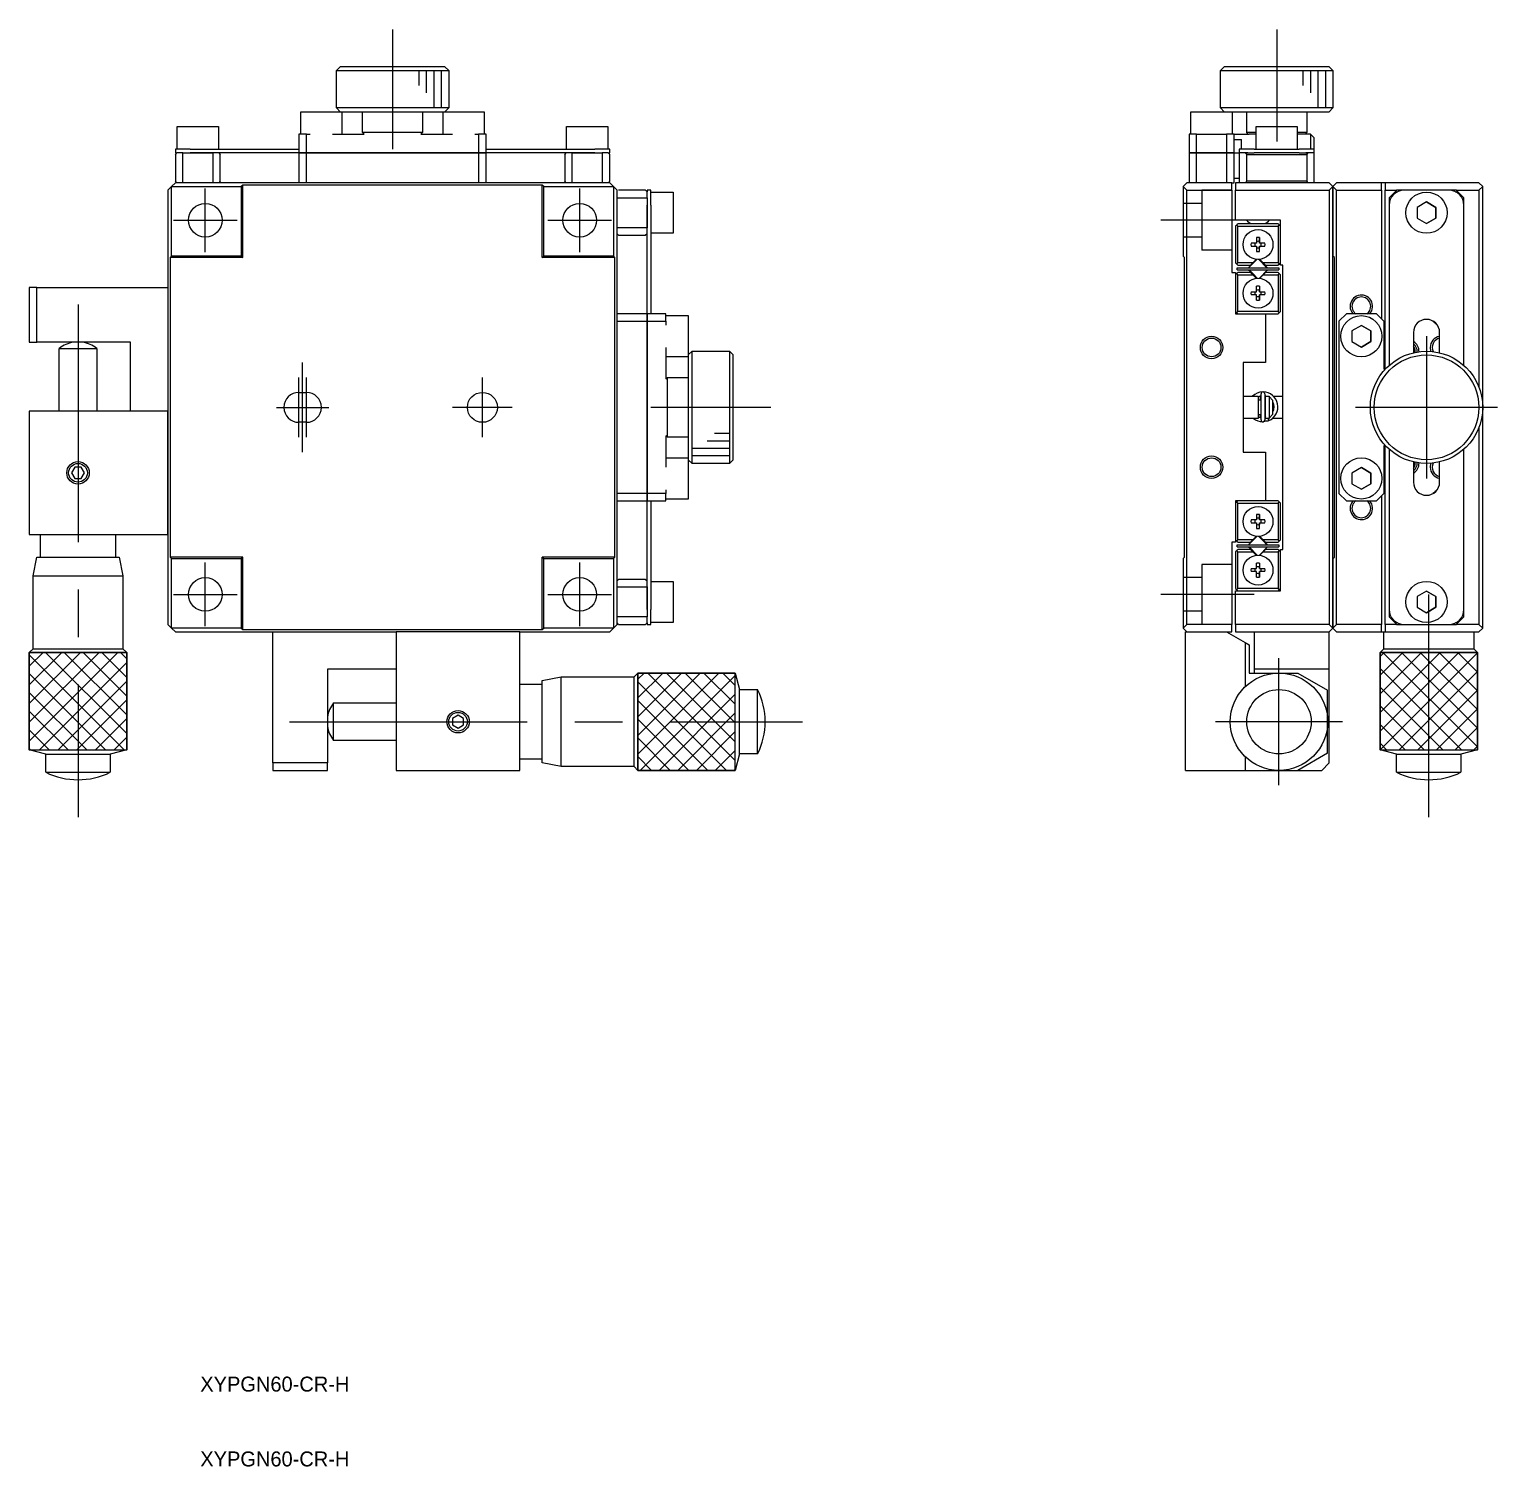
# Model space of a CAD drawing. Extents: x -13 to 383, y 10 to 256.
# Drawn here: x -12.8 to 183.2, y 10 to 202 of the extents above; entities that cross this region are included whole.
import ezdxf

# ---------------------------------------------------------------- set-up
doc = ezdxf.new("R2010")
doc.units = 0
doc.linetypes.add('CENTER', pattern=[50.8, 31.75, -6.35, 6.35, -6.35])
doc.linetypes.add('DASHED', pattern=[19.05, 12.7, -6.35])
doc.layers.get('0').update_dxf_attribs({"linetype": 'CONTINUOUS'})
doc.layers.add('CENTER', color=1, linetype='CENTER')
doc.styles.get("Standard").update_dxf_attribs({"font": 'FGP教科書体NT-M'})

msp = doc.modelspace()

# ---------------------------------------------------------------- linework, layer by layer
at = {"color": 7, "linetype": 'CONTINUOUS'}
for p, q in [((28.17, 196.5), (28.67, 197)), ((28.17, 196.5), (35.67, 196.5)), ((28.17, 191.5), (28.17, 196.5)), ((42.67, 197), (28.67, 197)), ((35.67, 197), (28.67, 197)), ((42.67, 197), (35.67, 197)), ((35.67, 196.5), (43.17, 196.5)), ((42.67, 197), (43.17, 196.5)), ((43.17, 196.5), (43.17, 191.5)), ((146.25, 196.5), (146.75, 197)), ((146.25, 196.5), (161.25, 196.5)), ((146.25, 191.5), (146.25, 196.5)), ((160.75, 197), (146.75, 197)), ((160.75, 197), (161.25, 196.5)), ((161.25, 196.5), (161.25, 191.5)), ((23.42, 191), (26.17, 191)), ((23.42, 188), (23.42, 191)), ((26.17, 191), (28.92, 191)), ((43.17, 191.5), (28.17, 191.5)), ((28.67, 191), (28.17, 191.5)), ((28.92, 191), (42.42, 191)), ((28.92, 191), (28.92, 188)), ((31.67, 188.2), (31.67, 191)), ((39.67, 191), (39.67, 188.2)), ((42.42, 191), (45.17, 191)), ((42.42, 188), (42.42, 191)), ((43.17, 191.5), (42.67, 191)), ((45.17, 191), (47.92, 191)), ((47.92, 191), (47.92, 188)), ((142.3, 191), (147.8, 191)), ((142.3, 188), (142.3, 191)), ((161.25, 191.5), (146.25, 191.5)), ((146.75, 191), (146.25, 191.5)), ((147.8, 191), (160.75, 191)), ((147.8, 191), (147.8, 188)), ((149.75, 188.2), (149.75, 191)), ((157.75, 191), (157.75, 188.2)), ((161.25, 191.5), (160.75, 191)), ((6.92, 189), (9.67, 189)), ((6.92, 186), (6.92, 189)), ((9.67, 189), (12.42, 189)), ((12.42, 189), (12.42, 186)), ((58.92, 189), (61.67, 189)), ((58.92, 186), (58.92, 189)), ((61.67, 189), (64.42, 189)), ((64.42, 189), (64.42, 186)), ((151, 189), (156.5, 189)), ((151, 186), (151, 189)), ((156.5, 189), (156.5, 186)), ((23.17, 188), (23.17, 185.5)), ((24.17, 188), (23.17, 188)), ((24.17, 185.5), (24.17, 188)), ((24.17, 188), (24.67, 188)), ((27.67, 188), (31.87, 188)), ((39.67, 188.2), (31.67, 188.2)), ((31.87, 188), (31.67, 188.2)), ((39.67, 188.2), (39.47, 188)), ((39.47, 188), (43.67, 188)), ((46.67, 188), (47.17, 188)), ((47.17, 188), (47.17, 185.5)), ((48.17, 188), (47.17, 188)), ((48.17, 185.5), (48.17, 188)), ((142.05, 188), (142.05, 185.5)), ((143.05, 188), (142.05, 188)), ((143.05, 185.5), (143.05, 188)), ((143.05, 188), (147.05, 188)), ((147.05, 188), (147.05, 185.5)), ((148.05, 188), (147.05, 188)), ((148.05, 185.5), (148.05, 188)), ((148.05, 188), (150.05, 188)), ((148.05, 187.3), (149.05, 187.3)), ((149.05, 186), (149.05, 187.3)), ((151, 188.2), (149.75, 188.2)), ((149.95, 188), (149.75, 188.2)), ((151, 188), (150.05, 188)), ((157.75, 188.2), (156.5, 188.2)), ((158.25, 188), (156.5, 188)), ((157.75, 188.2), (157.55, 188)), ((158.25, 188), (158.75, 187.5)), ((158.25, 188), (158.25, 186)), ((158.75, 186), (158.75, 187.5)), ((6.67, 186), (6.67, 185.5)), ((8.67, 186), (6.67, 186)), ((6.67, 185.3), (6.87, 185.5)), ((6.67, 185.5), (6.87, 185.5)), ((6.67, 185.3), (6.67, 181.7)), ((7.67, 185.5), (6.87, 185.5)), ((7.67, 181.5), (7.67, 185.5)), ((7.67, 185.5), (8.67, 185.5)), ((7.67, 185.5), (8.67, 185.5)), ((8.67, 186), (23.17, 186)), ((8.67, 185.5), (11.67, 185.5)), ((11.67, 185.5), (8.67, 185.5)), ((11.67, 185.5), (11.67, 181.5)), ((23.17, 185.5), (11.67, 185.5)), ((12.47, 185.5), (12.67, 185.3)), ((12.67, 181.7), (12.67, 185.3)), ((23.17, 185.5), (24.17, 185.5)), ((23.17, 185.5), (23.17, 181.5)), ((24.17, 185.5), (23.17, 185.5)), ((47.17, 185.5), (24.17, 185.5)), ((24.17, 181.5), (24.17, 185.5)), ((24.17, 185.5), (47.17, 185.5)), ((47.17, 185.5), (48.17, 185.5)), ((48.17, 185.5), (47.17, 185.5)), ((47.17, 185.5), (47.17, 181.5)), ((48.17, 186), (62.67, 186)), ((59.67, 185.5), (48.17, 185.5)), ((48.17, 181.5), (48.17, 185.5)), ((58.67, 185.3), (58.87, 185.5)), ((58.67, 185.3), (58.67, 181.7)), ((59.67, 181.5), (59.67, 185.5)), ((59.67, 185.5), (62.67, 185.5)), ((62.67, 185.5), (59.67, 185.5)), ((64.67, 186), (62.67, 186)), ((62.67, 185.5), (63.67, 185.5)), ((62.67, 185.5), (63.67, 185.5)), ((63.67, 185.5), (63.67, 181.5)), ((64.47, 185.5), (63.67, 185.5)), ((64.47, 185.5), (64.67, 185.3)), ((64.47, 185.5), (64.67, 185.5)), ((64.67, 185.5), (64.67, 186)), ((64.67, 181.7), (64.67, 185.3)), ((142.05, 185.5), (143.05, 185.5)), ((142.05, 185.5), (142.05, 181.5)), ((143.05, 185.5), (142.05, 185.5)), ((147.05, 185.5), (143.05, 185.5)), ((143.05, 181.5), (143.05, 185.5)), ((143.05, 185.5), (147.05, 185.5)), ((147.05, 185.5), (148.05, 185.5)), ((147.05, 185.5), (147.05, 181.5)), ((148.05, 185.5), (147.05, 185.5)), ((148.05, 181.5), (148.05, 185.5)), ((148.05, 185.5), (148.75, 185.5)), ((148.75, 186), (148.75, 185.5)), ((150.75, 186), (148.75, 186)), ((148.75, 185.5), (148.75, 181.5)), ((149.55, 185.5), (148.75, 185.5)), ((149.55, 185.5), (149.75, 185.3)), ((149.88, 185.5), (149.55, 185.5)), ((149.55, 185.5), (149.88, 185.5)), ((149.75, 181.7), (149.75, 185.3)), ((149.75, 185.3), (157.75, 185.3)), ((149.88, 185.5), (150.75, 185.5)), ((150.75, 186), (156.75, 186)), ((156.75, 185.5), (150.75, 185.5)), ((158.75, 186), (156.75, 186)), ((156.75, 185.5), (157.62, 185.5)), ((157.95, 185.5), (157.62, 185.5)), ((157.62, 185.5), (157.95, 185.5)), ((157.75, 185.3), (157.95, 185.5)), ((157.75, 185.3), (157.75, 181.7)), ((158.75, 185.5), (157.95, 185.5)), ((158.75, 185.5), (158.75, 186)), ((158.75, 181.5), (158.75, 185.5)), ((5.67, 180.5), (6.17, 181)), ((5.67, 180.5), (5.67, 122.5)), ((6.17, 181), (6.67, 181.5)), ((6.17, 171.7), (6.17, 181)), ((6.17, 181), (15.47, 181)), ((6.87, 181.5), (6.67, 181.7)), ((64.67, 181.5), (6.67, 181.5)), ((12.67, 181.7), (12.47, 181.5)), ((15.67, 181.2), (15.47, 181)), ((15.67, 181.2), (15.47, 181)), ((15.47, 181), (15.47, 171.7)), ((55.67, 181.2), (15.67, 181.2)), ((15.67, 171.5), (15.67, 181.2)), ((55.67, 171.5), (55.67, 181.2)), ((55.87, 181), (55.67, 181.2)), ((55.87, 181), (65.17, 181)), ((55.87, 171.7), (55.87, 181)), ((58.87, 181.5), (58.67, 181.7)), ((64.67, 181.7), (64.47, 181.5)), ((64.67, 181.5), (65.17, 181)), ((65.17, 181), (65.67, 180.5)), ((65.17, 181), (65.17, 171.7)), ((65.67, 122.5), (65.67, 180.5)), ((69.47, 180.5), (65.87, 180.5)), ((69.47, 180.5), (69.67, 180.3)), ((70.17, 180.5), (69.67, 180.5)), ((69.67, 180.5), (69.67, 180.3)), ((70.17, 178.5), (70.17, 180.5)), ((141.75, 181.5), (141.25, 181)), ((141.25, 181), (141.75, 180.5)), ((141.25, 181), (141.25, 171.7)), ((147.75, 181.5), (141.75, 181.5)), ((141.75, 180.5), (147.75, 180.5)), ((141.75, 122.5), (141.75, 180.5)), ((147.75, 181.5), (148.05, 181.5)), ((147.75, 180.5), (147.75, 181.5)), ((147.75, 180.5), (147.75, 169.5)), ((148.05, 182.1), (148.75, 182.1)), ((160.75, 181.5), (148.25, 181.5)), ((148.25, 181.5), (148.25, 180.5)), ((148.25, 180.5), (160.75, 180.5)), ((148.25, 176.5), (148.25, 180.5)), ((149.75, 181.7), (149.55, 181.5)), ((157.75, 181.7), (149.75, 181.7)), ((157.95, 181.5), (157.75, 181.7)), ((160.75, 181.5), (161.25, 181)), ((161.25, 181), (160.75, 180.5)), ((160.75, 180.5), (160.75, 122.5)), ((161.75, 181.5), (161.25, 181)), ((161.25, 122), (161.25, 181)), ((161.25, 181), (161.75, 180.5)), ((161.25, 181), (161.25, 171.7)), ((167.75, 181.5), (161.75, 181.5)), ((161.75, 180.5), (167.75, 180.5)), ((161.75, 122.5), (161.75, 180.5)), ((167.75, 180.5), (167.75, 181.5)), ((168.25, 181.5), (167.75, 181.5)), ((167.75, 180.5), (167.75, 163.3)), ((180.75, 181.5), (168.25, 181.5)), ((168.25, 181.5), (168.25, 180.5)), ((168.25, 156.6), (168.25, 180.5)), ((168.25, 180.5), (169.75, 180.5)), ((169.75, 180.5), (169.55, 180.3)), ((170.75, 180.5), (169.75, 180.5)), ((176.75, 180.5), (170.75, 180.5)), ((177.75, 180.5), (176.75, 180.5)), ((177.95, 180.3), (177.75, 180.5)), ((177.75, 180.5), (180.75, 180.5)), ((180.75, 181.5), (181.25, 181)), ((181.25, 181), (180.75, 180.5)), ((180.75, 180.5), (180.75, 154.19)), ((181.25, 151.5), (181.25, 181)), ((65.67, 179.5), (69.67, 179.5)), ((69.67, 179.5), (69.67, 180.3)), ((69.67, 179.5), (69.67, 178.5)), ((69.67, 179.5), (69.67, 178.5)), ((69.67, 178.5), (69.67, 175.5)), ((69.67, 175.5), (69.67, 178.5)), ((70.17, 180.25), (73.17, 180.25)), ((70.17, 178.5), (70.17, 164)), ((73.17, 180.25), (73.17, 177.5)), ((168.75, 179.5), (169.55, 180.3)), ((168.75, 179.5), (168.75, 178.5)), ((168.75, 178.5), (168.75, 157.09)), ((169.55, 180.3), (169.88, 180.3)), ((173.75, 178.94), (172.5, 178.22)), ((175, 178.22), (173.75, 178.94)), ((173.75, 178.94), (175, 178.22)), ((177.62, 180.3), (177.95, 180.3)), ((177.95, 180.3), (178.75, 179.5)), ((178.75, 178.5), (178.75, 179.5)), ((178.75, 157.09), (178.75, 178.5)), ((73.17, 177.5), (73.17, 174.75)), ((154.25, 176.5), (148.25, 176.5)), ((150, 176.25), (149.75, 176.5)), ((152.75, 176.5), (152.5, 176.25)), ((154.25, 170.5), (154.25, 176.5)), ((172.5, 178.22), (172.5, 176.78)), ((172.5, 176.78), (173.75, 176.06)), ((173.75, 176.06), (175, 176.78)), ((175, 176.78), (173.75, 176.06)), ((175, 176.78), (175, 178.22)), ((175, 178.22), (175, 176.78)), ((69.67, 175.5), (65.67, 175.5)), ((65.87, 174.5), (65.67, 174.7)), ((69.67, 174.7), (69.47, 174.5)), ((69.67, 164), (69.67, 175.5)), ((73.17, 174.75), (70.17, 174.75)), ((148.4, 175.85), (148.25, 175.7)), ((148.25, 175.7), (148.25, 170.8)), ((148.4, 175.85), (148.55, 176)), ((148.55, 175.7), (148.4, 175.85)), ((153.95, 176), (148.55, 176)), ((148.55, 175.7), (153.95, 175.7)), ((148.55, 170.8), (148.55, 175.7)), ((150.25, 176), (150, 176.25)), ((152.5, 176.25), (152.25, 176)), ((153.95, 176), (154.1, 175.85)), ((154.1, 175.85), (153.95, 175.7)), ((153.95, 175.7), (153.95, 170.8)), ((154.25, 175.7), (154.1, 175.85)), ((65.87, 174.5), (69.47, 174.5)), ((151.05, 173.45), (150.32, 173.45)), ((150.32, 173.05), (151.05, 173.05)), ((151.05, 174.18), (151.05, 173.45)), ((151.05, 173.05), (151.05, 172.32)), ((151.45, 173.45), (151.45, 174.18)), ((151.45, 174.18), (151.45, 173.64)), ((151.45, 173.64), (151.45, 173.45)), ((152.18, 173.45), (151.45, 173.45)), ((151.45, 173.05), (152.18, 173.05)), ((151.45, 172.32), (151.45, 173.05)), ((151.45, 173.05), (151.45, 172.86)), ((151.45, 172.32), (151.45, 172.86)), ((6.17, 171.7), (5.97, 171.5)), ((5.97, 171.5), (5.97, 131.5)), ((15.67, 171.5), (5.97, 171.5)), ((15.47, 171.7), (6.17, 171.7)), ((15.47, 171.7), (15.67, 171.5)), ((55.67, 171.5), (55.87, 171.7)), ((65.37, 171.5), (55.67, 171.5)), ((65.17, 171.7), (55.87, 171.7)), ((65.37, 171.5), (65.17, 171.7)), ((65.37, 131.5), (65.37, 171.5)), ((141.45, 171.5), (141.25, 171.7)), ((141.45, 131.5), (141.45, 171.5)), ((148.25, 170.8), (148.4, 170.65)), ((148.4, 170.65), (148.55, 170.8)), ((148.55, 170.5), (148.4, 170.65)), ((150.55, 170.8), (148.55, 170.8)), ((150.01, 170.18), (151.07, 171.24)), ((150.55, 170.8), (150.25, 170.5)), ((151.01, 171.26), (150.55, 170.8)), ((152.44, 170.15), (151.35, 171.24)), ((151.43, 171.24), (152.49, 170.18)), ((151.95, 170.8), (151.49, 171.26)), ((152.25, 170.5), (151.95, 170.8)), ((153.95, 170.8), (151.95, 170.8)), ((153.95, 170.8), (154.1, 170.65)), ((154.1, 170.65), (153.95, 170.5)), ((154.1, 170.65), (154.25, 170.8)), ((161.45, 171.5), (161.25, 171.7)), ((161.45, 131.5), (161.45, 171.5)), ((147.75, 169.5), (148.25, 169.5)), ((148.25, 169.5), (148.25, 164)), ((148.4, 169.35), (148.25, 169.2)), ((148.4, 169.35), (148.55, 169.5)), ((148.55, 169.2), (148.4, 169.35)), ((148.45, 169.85), (148.45, 170.15)), ((148.45, 170.15), (154.05, 170.15)), ((148.45, 169.85), (154.05, 169.85)), ((148.55, 170.5), (150.25, 170.5)), ((150.25, 169.5), (148.55, 169.5)), ((148.55, 169.2), (150.55, 169.2)), ((148.55, 164.3), (148.55, 169.2)), ((151.07, 168.76), (150.01, 169.82)), ((150.05, 169.85), (150.58, 169.33)), ((150.25, 169.5), (150.55, 169.2)), ((150.55, 169.2), (151.01, 168.74)), ((150.58, 169.33), (151.14, 168.76)), ((152.49, 169.82), (151.43, 168.76)), ((151.49, 168.74), (151.95, 169.2)), ((151.95, 169.2), (152.25, 169.5)), ((151.95, 169.2), (153.95, 169.2)), ((152.25, 170.5), (153.95, 170.5)), ((153.95, 169.5), (152.25, 169.5)), ((153.95, 169.5), (154.1, 169.35)), ((154.1, 169.35), (153.95, 169.2)), ((153.95, 169.2), (153.95, 164.3)), ((154.05, 170.15), (154.05, 169.85)), ((154.25, 169.2), (154.1, 169.35)), ((154.55, 170.5), (154.25, 170.5)), ((154.25, 164.3), (154.25, 169.2)), ((154.55, 132.5), (154.55, 170.5)), ((-11.83, 167.5), (-12.83, 167.5)), ((-12.83, 167.5), (-12.83, 160.2)), ((-11.83, 167.5), (5.67, 167.5)), ((-11.83, 160.2), (-11.83, 167.5)), ((150.32, 166.95), (151.05, 166.95)), ((151.05, 166.95), (151.05, 167.68)), ((151.45, 167.68), (151.45, 166.95)), ((151.45, 167.68), (151.45, 167.14)), ((151.45, 166.95), (151.45, 167.14)), ((151.45, 166.95), (152.18, 166.95)), ((151.05, 166.55), (150.32, 166.55)), ((151.05, 165.82), (151.05, 166.55)), ((152.18, 166.55), (151.45, 166.55)), ((151.45, 166.55), (151.45, 165.82)), ((151.45, 166.36), (151.45, 166.55)), ((151.45, 165.82), (151.45, 166.36)), ((69.67, 164), (65.67, 164)), ((65.67, 163), (69.67, 163)), ((72.17, 164), (69.67, 164)), ((69.67, 164), (69.67, 163)), ((69.67, 163), (69.67, 164)), ((69.67, 163), (72.17, 163)), ((69.67, 140), (69.67, 163)), ((69.67, 163), (69.67, 140)), ((72.17, 163), (72.17, 164)), ((72.17, 163.75), (75.17, 163.75)), ((72.17, 163), (72.17, 162.5)), ((75.17, 163.75), (75.17, 161)), ((148.25, 164.3), (148.4, 164.15)), ((148.25, 164), (152.25, 164)), ((148.4, 164.15), (148.55, 164.3)), ((148.55, 164), (148.4, 164.15)), ((153.95, 164.3), (148.55, 164.3)), ((152.25, 164), (153.95, 164)), ((152.25, 164), (152.25, 157.5)), ((153.95, 164.3), (154.1, 164.15)), ((154.1, 164.15), (153.95, 164)), ((154.1, 164.15), (154.25, 164.3)), ((162.05, 163), (163.05, 164)), ((162.05, 163), (162.05, 140)), ((167.05, 164), (163.05, 164)), ((167.05, 164), (168.05, 163)), ((168.05, 163), (168.05, 157)), ((75.17, 161), (75.17, 158.25)), ((165.05, 162.44), (163.8, 161.72)), ((163.8, 161.72), (163.8, 160.28)), ((166.3, 161.72), (165.05, 162.44)), ((165.05, 162.44), (166.3, 161.72)), ((166.3, 160.28), (166.3, 161.72)), ((166.3, 161.72), (166.3, 160.28)), ((172, 161.5), (172, 158.79)), ((175.5, 158.79), (175.5, 161.5)), ((-12.83, 160.2), (-11.83, 160.2)), ((0.67, 160.2), (-11.83, 160.2)), ((-8.83, 159.37), (-3.83, 159.37)), ((-8.83, 151), (-8.83, 159.37)), ((-3.83, 159.37), (-3.83, 151)), ((0.67, 151), (0.67, 160.2)), ((72.17, 159.5), (72.17, 155.3)), ((75.17, 158.5), (75.67, 159)), ((75.67, 144), (75.67, 159)), ((75.67, 159), (80.67, 159)), ((80.67, 159), (80.67, 151.5)), ((80.67, 159), (81.17, 158.5)), ((163.8, 160.28), (165.05, 159.56)), ((165.05, 159.56), (166.3, 160.28)), ((166.3, 160.28), (165.05, 159.56)), ((75.17, 158.25), (72.17, 158.25)), ((75.17, 158.25), (75.17, 144.75)), ((81.17, 144.5), (81.17, 158.5)), ((81.17, 151.5), (81.17, 158.5)), ((149.25, 157.5), (149.25, 145.5)), ((152.25, 157.5), (149.25, 157.5)), ((72.17, 155.3), (72.37, 155.5)), ((72.37, 147.5), (72.37, 155.5)), ((72.37, 155.5), (75.17, 155.5)), ((23.17, 153.5), (24.17, 153.5)), ((149.25, 153), (151.25, 153)), ((151.65, 153.04), (151.25, 152.91)), ((151.25, 153), (151.25, 150)), ((151.49, 153), (151.55, 153)), ((151.55, 153), (151.55, 152.5)), ((151.65, 149.81), (151.65, 153.31)), ((152.15, 153.31), (152.15, 149.81)), ((152.31, 153), (152.15, 153.04)), ((152.25, 150), (152.25, 153)), ((152.25, 153), (152.75, 153)), ((152.63, 153.42), (152.69, 153.4)), ((152.75, 153), (152.75, 152.95)), ((153.25, 152.42), (152.75, 152.95)), ((152.75, 152.95), (152.75, 150.05)), ((153.28, 153), (154.55, 153)), ((5.67, 151), (-12.83, 151)), ((-12.83, 151), (-12.83, 134.5)), ((5.67, 134.5), (5.67, 151)), ((80.67, 151.5), (80.67, 144)), ((81.17, 144.5), (81.17, 151.5)), ((151.25, 152.5), (151.65, 152.5)), ((151.55, 152.5), (151.65, 152.5)), ((152.25, 152.9), (152.15, 152.71)), ((152.15, 152.5), (152.25, 152.5)), ((152.15, 152.5), (152.25, 152.5)), ((153.25, 150.58), (153.25, 152.42)), ((181.25, 122), (181.25, 151.5)), ((24.17, 149.5), (23.17, 149.5)), ((151.25, 150), (149.25, 150)), ((151.65, 150.5), (151.25, 150.5)), ((151.25, 150.21), (151.65, 150.08)), ((151.55, 150.5), (151.55, 150.1)), ((151.65, 150.5), (151.55, 150.5)), ((152.63, 149.7), (151.93, 149.56)), ((152.15, 149.7), (152.13, 149.71)), ((152.25, 150.5), (152.15, 150.5)), ((152.25, 150.5), (152.15, 150.5)), ((152.15, 150.41), (152.25, 150.21)), ((152.18, 149.69), (152.15, 149.7)), ((152.22, 149.68), (152.18, 149.69)), ((152.26, 149.67), (152.22, 149.68)), ((152.75, 150), (152.25, 150)), ((152.29, 149.67), (152.26, 149.67)), ((152.33, 149.66), (152.29, 149.67)), ((152.37, 149.66), (152.33, 149.66)), ((152.4, 149.66), (152.37, 149.66)), ((152.44, 149.66), (152.4, 149.66)), ((152.48, 149.66), (152.44, 149.66)), ((152.51, 149.67), (152.48, 149.66)), ((152.55, 149.67), (152.51, 149.67)), ((152.59, 149.68), (152.55, 149.67)), ((152.62, 149.69), (152.59, 149.68)), ((152.6, 150), (152.61, 149.98)), ((152.7, 149.72), (152.61, 150.01)), ((152.61, 149.98), (152.62, 149.96)), ((152.62, 149.96), (152.63, 149.94)), ((152.66, 149.71), (152.62, 149.69)), ((152.63, 149.94), (152.64, 149.92)), ((152.64, 149.92), (152.64, 149.9)), ((152.64, 149.9), (152.65, 149.88)), ((152.65, 149.88), (152.66, 149.86)), ((152.66, 149.86), (152.66, 149.84)), ((152.66, 149.84), (152.67, 149.83)), ((152.69, 149.72), (152.66, 149.71)), ((152.67, 149.83), (152.68, 149.81)), ((152.68, 149.81), (152.68, 149.79)), ((152.68, 149.79), (152.68, 149.78)), ((152.68, 149.78), (152.69, 149.77)), ((152.69, 149.77), (152.69, 149.76)), ((152.77, 149.76), (152.69, 149.72)), ((152.69, 149.76), (152.69, 149.75)), ((152.69, 149.75), (152.69, 149.74)), ((152.69, 149.74), (152.69, 149.73)), ((152.69, 149.73), (152.69, 149.72)), ((152.69, 149.72), (152.69, 149.72)), ((152.69, 149.72), (152.69, 149.72)), ((152.75, 150.05), (153.25, 150.58)), ((152.75, 150.05), (152.75, 150)), ((154.55, 150), (153.15, 150)), ((72.17, 147.7), (72.17, 143.5)), ((72.37, 147.5), (72.17, 147.7)), ((75.17, 147.5), (72.37, 147.5)), ((180.75, 148.81), (180.75, 122.5)), ((149.25, 145.5), (152.25, 145.5)), ((152.25, 145.5), (152.25, 139)), ((168.05, 146), (168.05, 140)), ((168.25, 122.5), (168.25, 146.4)), ((168.75, 145.91), (168.75, 124.5)), ((178.75, 124.5), (178.75, 145.91)), ((-6.76, 143.5), (-7.19, 142.75)), ((-5.89, 143.5), (-6.76, 143.5)), ((-5.46, 142.75), (-5.89, 143.5)), ((72.17, 144.75), (75.17, 144.75)), ((75.17, 144.75), (75.17, 142)), ((75.67, 144), (75.17, 144.5)), ((80.67, 144), (75.67, 144)), ((81.17, 144.5), (80.67, 144)), ((165.05, 143.44), (163.8, 142.72)), ((166.3, 142.72), (165.05, 143.44)), ((165.05, 143.44), (166.3, 142.72)), ((172, 144.21), (172, 141.5)), ((175.5, 141.5), (175.5, 144.21)), ((-7.19, 142.75), (-6.76, 142)), ((-6.76, 142), (-5.89, 142)), ((-5.89, 142), (-5.46, 142.75)), ((75.17, 142), (75.17, 139.25)), ((163.8, 142.72), (163.8, 141.28)), ((163.8, 141.28), (165.05, 140.56)), ((165.05, 140.56), (166.3, 141.28)), ((166.3, 141.28), (165.05, 140.56)), ((166.3, 141.28), (166.3, 142.72)), ((166.3, 142.72), (166.3, 141.28)), ((69.67, 140), (65.67, 140)), ((72.17, 140), (69.67, 140)), ((69.67, 140), (69.67, 139)), ((69.67, 139), (69.67, 140)), ((72.17, 140.5), (72.17, 140)), ((72.17, 139), (72.17, 140)), ((75.17, 139.25), (72.17, 139.25)), ((163.05, 139), (162.05, 140)), ((168.05, 140), (167.05, 139)), ((167.75, 139.7), (167.75, 122.5)), ((65.67, 139), (69.67, 139)), ((69.67, 139), (72.17, 139)), ((69.67, 127.5), (69.67, 139)), ((70.17, 139), (70.17, 124.5)), ((148.25, 139), (148.25, 133.5)), ((152.25, 139), (148.25, 139)), ((148.4, 138.85), (148.25, 138.7)), ((148.4, 138.85), (148.55, 139)), ((148.55, 138.7), (148.4, 138.85)), ((148.55, 133.8), (148.55, 138.7)), ((148.55, 138.7), (153.95, 138.7)), ((153.95, 139), (152.25, 139)), ((153.95, 139), (154.1, 138.85)), ((154.1, 138.85), (153.95, 138.7)), ((153.95, 138.7), (153.95, 133.8)), ((154.25, 138.7), (154.1, 138.85)), ((154.25, 133.8), (154.25, 138.7)), ((163.05, 139), (167.05, 139)), ((151.05, 136.45), (150.32, 136.45)), ((150.32, 136.05), (151.05, 136.05)), ((151.05, 137.18), (151.05, 136.45)), ((151.05, 136.05), (151.05, 135.32)), ((151.45, 136.45), (151.45, 137.18)), ((151.45, 137.18), (151.45, 136.64)), ((151.45, 136.64), (151.45, 136.45)), ((152.18, 136.45), (151.45, 136.45)), ((151.45, 136.05), (152.18, 136.05)), ((151.45, 135.32), (151.45, 136.05)), ((151.45, 136.05), (151.45, 135.86)), ((151.45, 135.32), (151.45, 135.86)), ((-12.83, 134.5), (5.67, 134.5)), ((-11.33, 131.5), (-11.33, 134.5)), ((-1.33, 134.5), (-1.33, 131.5)), ((148.25, 133.5), (147.75, 133.5)), ((147.75, 133.5), (147.75, 122.5)), ((148.25, 133.8), (148.4, 133.65)), ((148.4, 133.65), (148.55, 133.8)), ((148.55, 133.5), (148.4, 133.65)), ((150.55, 133.8), (148.55, 133.8)), ((148.55, 133.5), (150.25, 133.5)), ((150.01, 133.18), (151.07, 134.24)), ((150.55, 133.8), (150.25, 133.5)), ((151.01, 134.26), (150.55, 133.8)), ((151.92, 133.67), (151.35, 134.24)), ((151.43, 134.24), (152.49, 133.18)), ((151.95, 133.8), (151.49, 134.26)), ((152.44, 133.15), (151.92, 133.67)), ((153.95, 133.8), (151.95, 133.8)), ((152.25, 133.5), (151.95, 133.8)), ((152.25, 133.5), (153.95, 133.5)), ((153.95, 133.8), (154.1, 133.65)), ((154.1, 133.65), (153.95, 133.5)), ((154.1, 133.65), (154.25, 133.8)), ((-12.33, 129), (-11.83, 131.5)), ((-11.83, 131.5), (-0.83, 131.5)), ((-0.83, 131.5), (-0.33, 129)), ((5.97, 131.5), (6.17, 131.3)), ((15.67, 131.5), (5.97, 131.5)), ((15.47, 131.3), (15.67, 131.5)), ((15.67, 121.8), (15.67, 131.5)), ((55.67, 131.5), (55.87, 131.3)), ((55.67, 121.8), (55.67, 131.5)), ((65.37, 131.5), (55.67, 131.5)), ((65.17, 131.3), (65.37, 131.5)), ((141.25, 131.3), (141.45, 131.5)), ((148.4, 132.35), (148.25, 132.2)), ((148.25, 132.2), (148.25, 127.3)), ((148.4, 132.35), (148.55, 132.5)), ((148.55, 132.2), (148.4, 132.35)), ((148.45, 133.15), (154.05, 133.15)), ((148.45, 132.85), (148.45, 133.15)), ((148.45, 132.85), (154.05, 132.85)), ((150.25, 132.5), (148.55, 132.5)), ((148.55, 127.3), (148.55, 132.2)), ((148.55, 132.2), (150.55, 132.2)), ((151.07, 131.76), (150.01, 132.82)), ((150.05, 132.85), (151.14, 131.76)), ((150.25, 132.5), (150.55, 132.2)), ((150.55, 132.2), (151.01, 131.74)), ((152.49, 132.82), (151.43, 131.76)), ((151.49, 131.74), (151.95, 132.2)), ((151.95, 132.2), (152.25, 132.5)), ((151.95, 132.2), (153.95, 132.2)), ((153.95, 132.5), (152.25, 132.5)), ((153.95, 132.5), (154.1, 132.35)), ((154.1, 132.35), (153.95, 132.2)), ((153.95, 132.2), (153.95, 127.3)), ((154.05, 133.15), (154.05, 132.85)), ((154.25, 132.2), (154.1, 132.35)), ((154.25, 132.5), (154.55, 132.5)), ((154.25, 127), (154.25, 132.5)), ((161.25, 131.3), (161.45, 131.5)), ((6.17, 122), (6.17, 131.3)), ((6.17, 131.3), (15.47, 131.3)), ((15.47, 131.3), (15.47, 122)), ((55.87, 131.3), (65.17, 131.3)), ((55.87, 122), (55.87, 131.3)), ((65.17, 131.3), (65.17, 122)), ((141.25, 131.3), (141.25, 122)), ((150.32, 129.95), (151.05, 129.95)), ((151.05, 129.55), (150.32, 129.55)), ((151.05, 129.95), (151.05, 130.68)), ((151.05, 128.82), (151.05, 129.55)), ((151.45, 130.68), (151.45, 129.95)), ((151.45, 130.68), (151.45, 130.14)), ((151.45, 129.95), (151.45, 130.14)), ((151.45, 129.95), (152.18, 129.95)), ((152.18, 129.55), (151.45, 129.55)), ((151.45, 129.55), (151.45, 128.82)), ((151.45, 129.36), (151.45, 129.55)), ((161.25, 131.3), (161.25, 122)), ((-12.33, 129), (-0.33, 129)), ((-12.33, 119.25), (-12.33, 129)), ((-0.33, 129), (-0.33, 119.25)), ((65.67, 128.3), (65.87, 128.5)), ((65.67, 127.5), (69.67, 127.5)), ((69.47, 128.5), (65.87, 128.5)), ((69.47, 128.5), (69.67, 128.3)), ((69.67, 127.5), (69.67, 124.5)), ((69.67, 124.5), (69.67, 127.5)), ((70.17, 128.25), (73.17, 128.25)), ((73.17, 128.25), (73.17, 125.5)), ((151.45, 128.82), (151.45, 129.36)), ((73.17, 125.5), (73.17, 122.75)), ((148.25, 127.3), (148.4, 127.15)), ((148.25, 127), (154.25, 127)), ((148.25, 122.5), (148.25, 127)), ((148.4, 127.15), (148.55, 127.3)), ((148.55, 127), (148.4, 127.15)), ((153.95, 127.3), (148.55, 127.3)), ((153.95, 127.3), (154.1, 127.15)), ((154.1, 127.15), (153.95, 127)), ((154.1, 127.15), (154.25, 127.3)), ((173.75, 126.94), (172.5, 126.22)), ((172.5, 126.22), (172.5, 124.78)), ((175, 126.22), (173.75, 126.94)), ((173.75, 126.94), (175, 126.22)), ((175, 124.78), (175, 126.22)), ((175, 126.22), (175, 124.78)), ((69.67, 124.5), (69.67, 123.5)), ((69.67, 124.5), (69.67, 123.5)), ((70.17, 122.5), (70.17, 124.5)), ((168.75, 124.5), (168.75, 123.5)), ((172.5, 124.78), (173.75, 124.06)), ((173.75, 124.06), (175, 124.78)), ((175, 124.78), (173.75, 124.06)), ((178.75, 123.5), (178.75, 124.5)), ((6.17, 122), (5.67, 122.5)), ((15.47, 122), (6.17, 122)), ((6.67, 121.5), (6.17, 122)), ((15.47, 122), (15.67, 121.8)), ((15.67, 121.8), (55.67, 121.8)), ((55.67, 121.8), (55.87, 122)), ((65.17, 122), (55.87, 122)), ((65.17, 122), (64.67, 121.5)), ((65.67, 122.5), (65.17, 122)), ((69.67, 123.5), (65.67, 123.5)), ((65.87, 122.5), (65.67, 122.7)), ((65.87, 122.5), (69.47, 122.5)), ((69.67, 122.7), (69.47, 122.5)), ((69.67, 122.7), (69.67, 123.5)), ((69.67, 122.7), (69.67, 122.5)), ((69.67, 122.5), (70.17, 122.5)), ((73.17, 122.75), (70.17, 122.75)), ((141.75, 122.5), (141.25, 122)), ((141.25, 122), (141.75, 121.5)), ((147.75, 122.5), (141.75, 122.5)), ((147.75, 121.5), (147.75, 122.5)), ((160.75, 122.5), (148.25, 122.5)), ((148.25, 122.5), (148.25, 121.5)), ((160.75, 122.5), (161.25, 122)), ((161.25, 122), (160.75, 121.5)), ((161.75, 122.5), (161.25, 122)), ((161.25, 122), (161.75, 121.5)), ((167.75, 122.5), (161.75, 122.5)), ((167.75, 121.5), (167.75, 122.5)), ((169.75, 122.5), (168.25, 122.5)), ((168.25, 122.5), (168.25, 121.5)), ((169.55, 122.7), (168.75, 123.5)), ((169.88, 122.7), (169.55, 122.7)), ((169.55, 122.7), (169.75, 122.5)), ((169.75, 122.5), (170.75, 122.5)), ((170.75, 122.5), (176.75, 122.5)), ((176.75, 122.5), (177.75, 122.5)), ((177.95, 122.7), (177.62, 122.7)), ((177.75, 122.5), (177.95, 122.7)), ((180.75, 122.5), (177.75, 122.5)), ((178.75, 123.5), (177.95, 122.7)), ((180.75, 122.5), (181.25, 122)), ((181.25, 122), (180.75, 121.5)), ((6.67, 121.5), (36.17, 121.5)), ((19.67, 104), (19.67, 121.5)), ((36.17, 121.5), (36.17, 103)), ((52.67, 121.5), (36.17, 121.5)), ((52.67, 103), (52.67, 121.5)), ((52.67, 121.5), (64.67, 121.5)), ((141.55, 103), (141.55, 121.5)), ((141.55, 121.5), (141.75, 121.5)), ((141.75, 121.5), (147.75, 121.5)), ((147.05, 121.5), (149.55, 120.06)), ((148.25, 121.5), (160.75, 121.5)), ((149.55, 120.06), (149.55, 114.19)), ((149.55, 120.06), (150.05, 119.77)), ((150.05, 119.77), (150.05, 116)), ((150.75, 121.5), (150.75, 116.5)), ((160.75, 116.5), (160.75, 121.5)), ((161.75, 121.5), (167.75, 121.5)), ((167.75, 121.5), (168.25, 121.5)), ((168.05, 119.25), (168.05, 121.5)), ((168.25, 121.5), (180.75, 121.5)), ((180.05, 121.5), (180.05, 119.25)), ((-12.83, 118.75), (-12.33, 119.25)), ((-12.83, 118.75), (0.17, 118.75)), ((-12.83, 105.75), (-12.83, 118.75)), ((0.17, 118.75), (-12.83, 118.75)), ((-12.83, 118.75), (-12.83, 105.75)), ((-12.33, 119.25), (-0.33, 119.25)), ((-0.33, 119.25), (0.17, 118.75)), ((0.17, 118.75), (0.17, 105.75)), ((0.17, 105.75), (0.17, 118.75)), ((167.55, 118.75), (168.05, 119.25)), ((167.55, 118.75), (180.55, 118.75)), ((167.55, 105.75), (167.55, 118.75)), ((167.55, 118.75), (167.55, 105.75)), ((180.55, 118.75), (167.55, 118.75)), ((168.05, 119.25), (180.05, 119.25)), ((180.05, 119.25), (180.55, 118.75)), ((180.55, 118.75), (180.55, 105.75)), ((180.55, 105.75), (180.55, 118.75)), ((36.17, 116.5), (26.97, 116.5)), ((26.97, 116.5), (26.97, 104)), ((67.92, 115.5), (68.42, 116)), ((68.42, 103), (68.42, 116)), ((68.42, 116), (81.42, 116)), ((81.42, 116), (68.42, 116)), ((68.42, 116), (68.42, 103)), ((81.42, 103), (81.42, 116)), ((81.42, 116), (82.01, 113.8)), ((81.42, 103), (81.42, 116)), ((150.05, 116), (154.05, 116)), ((160.75, 116.5), (150.75, 116.5)), ((150.75, 116.5), (150.75, 116)), ((154.05, 116), (156.57, 116)), ((156.57, 116), (160.55, 113.71)), ((160.75, 104), (160.75, 116.5)), ((52.67, 114.5), (55.67, 114.5)), ((55.67, 115), (58.17, 115.5)), ((55.67, 104), (55.67, 115)), ((58.17, 103.5), (58.17, 115.5)), ((58.17, 115.5), (67.92, 115.5)), ((67.92, 103.5), (67.92, 115.5)), ((82.01, 105.2), (82.01, 113.8)), ((82.01, 113.8), (84.42, 113.8)), ((84.42, 105.2), (84.42, 113.8)), ((27.8, 107), (27.8, 112)), ((27.8, 112), (36.17, 112)), ((160.55, 109.5), (160.55, 113.71)), ((44.42, 110.37), (43.67, 109.93)), ((43.67, 109.93), (43.67, 109.07)), ((45.17, 109.93), (44.42, 110.37)), ((45.17, 109.07), (45.17, 109.93)), ((43.67, 109.07), (44.42, 108.63)), ((44.42, 108.63), (45.17, 109.07)), ((160.55, 105.31), (160.55, 109.5)), ((36.17, 107), (27.8, 107)), ((-12.83, 105.75), (0.17, 105.75)), ((-10.63, 105.16), (-12.83, 105.75)), ((-12.83, 105.75), (0.17, 105.75)), ((-10.63, 105.16), (-2.03, 105.16)), ((-10.63, 102.75), (-10.63, 105.16)), ((0.17, 105.75), (-2.03, 105.16)), ((-2.03, 105.16), (-2.03, 102.75)), ((26.97, 104), (19.67, 104)), ((19.67, 104), (19.67, 103)), ((26.97, 103), (26.97, 104)), ((55.67, 104.5), (52.67, 104.5)), ((58.17, 103.5), (55.67, 104)), ((82.01, 105.2), (81.42, 103)), ((84.42, 105.2), (82.01, 105.2)), ((149.55, 104.81), (149.55, 103)), ((160.55, 105.31), (156.55, 103)), ((160.75, 104), (159.75, 103)), ((167.55, 105.75), (180.55, 105.75)), ((169.75, 105.16), (167.55, 105.75)), ((167.55, 105.75), (180.55, 105.75)), ((169.75, 105.16), (178.35, 105.16)), ((169.75, 102.75), (169.75, 105.16)), ((180.55, 105.75), (178.35, 105.16)), ((178.35, 105.16), (178.35, 102.75)), ((-10.63, 102.75), (-2.03, 102.75)), ((19.67, 103), (26.97, 103)), ((36.17, 103), (52.67, 103)), ((67.92, 103.5), (58.17, 103.5)), ((68.42, 103), (67.92, 103.5)), ((81.42, 103), (68.42, 103)), ((68.42, 103), (81.42, 103)), ((141.55, 103), (149.55, 103)), ((149.55, 103), (154.05, 103)), ((154.05, 103), (156.55, 103)), ((156.55, 103), (159.75, 103)), ((169.75, 102.75), (178.35, 102.75))]:
    msp.add_line(p, q, dxfattribs=at)
at = {"color": 3, "linetype": 'CONTINUOUS'}
for p, q in [((39.17, 196.5), (39.17, 194.5)), ((40.17, 196.5), (40.17, 193.5)), ((41.17, 196.5), (41.17, 191.5)), ((42.17, 196.5), (42.17, 191.5)), ((157.25, 196.5), (157.25, 194.5)), ((158.25, 196.5), (158.25, 193.5)), ((159.25, 196.5), (159.25, 191.5)), ((160.25, 196.5), (160.25, 191.5)), ((80.67, 148), (78.67, 148)), ((80.67, 146), (75.67, 146)), ((80.67, 147), (77.67, 147)), ((80.67, 145), (75.67, 145)), ((-12.83, 106.92), (-0.99, 118.75)), ((-12.83, 109.42), (-3.49, 118.75)), ((-12.83, 111.92), (-5.99, 118.75)), ((-12.83, 114.42), (-8.49, 118.75)), ((-12.83, 116.92), (-10.99, 118.75)), ((-0.16, 105.75), (-12.83, 118.42)), ((0.17, 107.92), (-10.66, 118.75)), ((0.17, 110.42), (-8.16, 118.75)), ((0.17, 112.92), (-5.66, 118.75)), ((0.17, 115.42), (-3.16, 118.75)), ((0.17, 117.92), (-0.66, 118.75)), ((168.08, 118.75), (167.55, 118.22)), ((170.58, 118.75), (167.55, 115.72)), ((173.08, 118.75), (167.55, 113.22)), ((175.58, 118.75), (167.55, 110.72)), ((178.08, 118.75), (167.55, 108.22)), ((180.55, 118.72), (167.58, 105.75)), ((167.92, 118.75), (180.55, 106.12)), ((170.42, 118.75), (180.55, 108.62)), ((172.92, 118.75), (180.55, 111.12)), ((175.42, 118.75), (180.55, 113.62)), ((177.92, 118.75), (180.55, 116.12)), ((180.42, 118.75), (180.55, 118.62)), ((-2.66, 105.75), (-12.83, 115.92)), ((-11.49, 105.75), (0.17, 117.42)), ((79.26, 116), (68.42, 105.17)), ((76.76, 116), (68.42, 107.67)), ((74.26, 116), (68.42, 110.17)), ((71.76, 116), (68.42, 112.67)), ((69.26, 116), (68.42, 115.17)), ((81.42, 104.33), (69.76, 116)), ((81.42, 106.83), (72.26, 116)), ((81.42, 109.33), (74.76, 116)), ((81.42, 111.83), (77.26, 116)), ((81.42, 114.33), (79.76, 116)), ((167.55, 116.62), (178.42, 105.75)), ((180.55, 116.22), (170.08, 105.75)), ((-8.99, 105.75), (0.17, 114.92)), ((80.26, 103), (68.42, 114.83)), ((81.42, 115.67), (68.76, 103)), ((167.55, 114.12), (175.92, 105.75)), ((-5.16, 105.75), (-12.83, 113.42)), ((-6.49, 105.75), (0.17, 112.42)), ((77.76, 103), (68.42, 112.33)), ((81.42, 113.17), (71.26, 103)), ((180.55, 113.72), (172.58, 105.75)), ((-7.66, 105.75), (-12.83, 110.92)), ((-3.99, 105.75), (0.17, 109.92)), ((75.26, 103), (68.42, 109.83)), ((81.42, 110.67), (73.76, 103)), ((167.55, 111.62), (173.42, 105.75)), ((180.55, 111.22), (175.08, 105.75)), ((-10.16, 105.75), (-12.83, 108.42)), ((81.42, 108.17), (76.26, 103)), ((167.55, 109.12), (170.92, 105.75)), ((180.55, 108.72), (177.58, 105.75)), ((-12.66, 105.75), (-12.83, 105.92)), ((-1.49, 105.75), (0.17, 107.42)), ((72.76, 103), (68.42, 107.33)), ((167.55, 106.62), (168.42, 105.75)), ((180.55, 106.22), (180.08, 105.75)), ((70.26, 103), (68.42, 104.83)), ((81.42, 105.67), (78.76, 103)), ((81.42, 103.17), (81.26, 103))]:
    msp.add_line(p, q, dxfattribs=at)
at = {"color": 3, "linetype": 'DASHED'}
for p, q in [((143.75, 180.5), (143.75, 172.5)), ((147.75, 180.5), (143.75, 180.5)), ((143.75, 178.75), (141.25, 178.75)), ((143.75, 174.25), (141.25, 174.25)), ((147.75, 172.5), (143.75, 172.5)), ((143.75, 130.5), (143.75, 122.5)), ((147.75, 130.5), (143.75, 130.5)), ((143.75, 128.75), (141.25, 128.75)), ((143.75, 124.25), (141.25, 124.25)), ((147.75, 122.5), (143.75, 122.5))]:
    msp.add_line(p, q, dxfattribs=at)
at = {"color": 7, "linetype": 'CONTINUOUS'}
for centre, radius in [((10.67, 176.5), 2.25), ((60.67, 176.5), 2.25), ((173.75, 177.5), 2.75), ((151.25, 173.25), 2), ((151.25, 166.75), 2), ((165.05, 161), 2.75), ((145.05, 159.5), 1.25), ((173.75, 151.5), 7.5), ((173.75, 151.5), 7), ((47.67, 151.5), 2), ((-6.33, 142.75), 1.25), ((145.05, 143.5), 1.25), ((165.05, 142), 2.75), ((151.25, 136.25), 2), ((151.25, 129.75), 2), ((10.67, 126.5), 2.25), ((60.67, 126.5), 2.25), ((173.75, 125.5), 2.75), ((154.05, 109.5), 6.5), ((154.05, 109.5), 4.3), ((44.42, 109.5), 1.25)]:
    msp.add_circle(centre, radius, dxfattribs=at)
at = {"color": 3, "linetype": 'CONTINUOUS'}
for centre in [(145.05, 159.5), (-6.33, 142.75), (145.05, 143.5), (44.42, 109.5)]:
    msp.add_circle(centre, 1.5, dxfattribs=at)
at = {"color": 7, "linetype": 'CONTINUOUS'}
for centre, radius, start, end in [((170.75, 178.5), 2, 90, 180), ((176.75, 178.5), 2, 0, 90), ((151.25, 173.25), 0.95, 167.8468, 192.1532), ((151.25, 173.25), 0.435, 152.6335, 207.3665), ((151.25, 173.25), 0.95, 77.8468, 102.1532), ((151.25, 173.25), 0.435, 62.6335, 117.3665), ((151.25, 173.25), 0.435, 242.6335, 297.3665), ((151.25, 173.25), 0.435, 332.6335, 27.3665), ((151.25, 173.25), 0.95, 347.8468, 12.1532), ((151.25, 173.25), 0.95, 257.8468, 282.1532), ((151.21, 171.1), 0.2, 126.858, 135), ((151.21, 171.1), 0.2, 45, 51.2612), ((151.28, 171.1), 0.2, 45, 53.142), ((150.15, 170.04), 0.2, 135, 145.0247), ((150.15, 169.96), 0.2, 214.9753, 225), ((151.21, 168.9), 0.2, 225, 233.142), ((151.28, 168.9), 0.2, 225, 231.2612), ((151.28, 168.9), 0.2, 306.858, 315), ((152.34, 170.04), 0.2, 34.9753, 45), ((152.34, 169.96), 0.2, 315, 325.0247), ((151.25, 166.75), 0.95, 167.8468, 192.1532), ((151.25, 166.75), 0.435, 152.6335, 207.3665), ((151.25, 166.75), 0.95, 77.8468, 102.1532), ((151.25, 166.75), 0.435, 62.6335, 117.3665), ((151.25, 166.75), 0.435, 332.6335, 27.3665), ((151.25, 166.75), 0.95, 347.8468, 12.1532), ((151.25, 166.75), 0.435, 242.6335, 297.3665), ((151.25, 166.75), 0.95, 257.8468, 282.1532), ((165.05, 165), 1.25, 306.8699, 233.1301), ((173.75, 161.5), 1.75, 0, 180), ((-6.33, 156.25), 4, 99.068, 128.6822), ((-6.33, 156.25), 4, 51.3178, 80.932), ((171.25, 159), 1.25, 355.1512, 53.1301), ((171.25, 159), 1, 0, 41.4096), ((171.25, 159), 1, 351.1426, 0), ((175.75, 159.5), 1.25, 101.537, 206.1858), ((170.05, 157), 2, 180, 195.665), ((23.17, 151.5), 2, 90, 270), ((24.17, 151.5), 2, 270, 90), ((151.9, 151.56), 1.99, 90.7651, 133.8083), ((151.9, 153.31), 0.25, 0, 180), ((151.9, 151.56), 2, 293.211, 89.1008), ((151.9, 151.56), 1.5, 333.8977, 26.1231), ((151.9, 151.56), 2, 231.243, 269.0926), ((151.9, 149.81), 0.25, 180, 0), ((170.05, 146), 2, 164.335, 180), ((171.25, 144), 1.25, 306.8699, 4.8488), ((171.25, 144), 1, 318.5904, 0), ((171.25, 144), 1, 0, 8.8574), ((175.75, 143.5), 1.25, 153.8142, 258.463), ((173.75, 141.5), 1.75, 180, 0), ((165.05, 138), 1.25, 126.8699, 270), ((165.05, 138), 1.25, 270, 53.1301), ((151.25, 136.25), 0.95, 167.8468, 192.1532), ((151.25, 136.25), 0.435, 152.6335, 207.3665), ((151.25, 136.25), 0.95, 77.8468, 102.1532), ((151.25, 136.25), 0.435, 62.6335, 117.3665), ((151.25, 136.25), 0.435, 242.6335, 297.3665), ((151.25, 136.25), 0.95, 257.8468, 282.1532), ((151.25, 136.25), 0.435, 332.6335, 27.3665), ((151.25, 136.25), 0.95, 347.8468, 12.1532), ((151.21, 134.1), 0.2, 126.858, 135), ((151.21, 134.1), 0.2, 45, 51.2612), ((151.28, 134.1), 0.2, 45, 53.142), ((150.15, 133.04), 0.2, 135, 145.0247), ((150.15, 132.96), 0.2, 214.9753, 225), ((151.21, 131.9), 0.2, 225, 233.142), ((151.28, 131.9), 0.2, 225, 231.2612), ((151.28, 131.9), 0.2, 306.858, 315), ((152.34, 133.04), 0.2, 34.9753, 45), ((152.34, 132.96), 0.2, 315, 325.0247), ((151.25, 129.75), 0.95, 167.8468, 192.1532), ((151.25, 129.75), 0.435, 152.6335, 207.3665), ((151.25, 129.75), 0.95, 77.8468, 102.1532), ((151.25, 129.75), 0.435, 62.6335, 117.3665), ((151.25, 129.75), 0.435, 332.6335, 27.3665), ((151.25, 129.75), 0.95, 347.8468, 12.1532), ((151.25, 129.75), 0.435, 242.6335, 297.3665), ((151.25, 129.75), 0.95, 257.8468, 282.1532), ((170.75, 124.5), 2, 180, 270), ((176.75, 124.5), 2, 270, 0), ((75.68, 109.5), 9.75, 333.8162, 26.1838), ((30.92, 109.5), 4, 141.3178, 170.932), ((30.92, 109.5), 4, 189.068, 218.6822), ((-6.33, 111.49), 9.75, 243.8162, 296.1838), ((174.05, 111.49), 9.75, 243.8162, 296.1838)]:
    msp.add_arc(centre, radius, start, end, dxfattribs=at)
at = {"color": 3, "linetype": 'CONTINUOUS'}
for centre, start, end in [((165.05, 165), 318.1897, 180), ((165.05, 165), 180, 221.8103), ((175.75, 164), 220.6342, 242.0462), ((175.75, 159.5), 99.5941, 180), ((171.25, 159), 357.4335, 60), ((175.75, 159.5), 180, 200.4297), ((171.25, 144), 300, 2.5665), ((175.75, 143.5), 159.5703, 180), ((175.75, 143.5), 180, 260.4059), ((175.75, 139), 117.9538, 139.3658), ((165.05, 138), 138.1897, 180), ((165.05, 138), 180, 41.8103)]:
    msp.add_arc(centre, 1.5, start, end, dxfattribs=at)
at = {"layer": 'CENTER', "color": 1, "linetype": 'CENTER'}
for p, q in [((35.67, 202), (35.67, 186)), ((153.75, 202), (153.75, 187)), ((10.67, 172.25), (10.67, 180.75)), ((60.67, 172.25), (60.67, 180.75)), ((6.42, 176.5), (14.92, 176.5)), ((56.42, 176.5), (64.92, 176.5)), ((150.75, 176.5), (138.25, 176.5)), ((-6.33, 165.25), (-6.33, 96.75)), ((173.75, 161), (173.75, 142)), ((23.67, 145.5), (23.67, 157.5)), ((23.17, 147.5), (23.17, 155.5)), ((24.17, 147.5), (24.17, 155.5)), ((47.67, 147.5), (47.67, 155.5)), ((20.17, 151.5), (27.17, 151.5)), ((51.67, 151.5), (43.67, 151.5)), ((86.17, 151.5), (70.17, 151.5)), ((183.25, 151.5), (164.25, 151.5)), ((10.67, 122.25), (10.67, 130.75)), ((60.67, 122.25), (60.67, 130.75)), ((6.42, 126.5), (14.92, 126.5)), ((56.42, 126.5), (64.92, 126.5)), ((150.75, 126.5), (138.25, 126.5)), ((174.05, 96.75), (174.05, 126.5)), ((154.05, 101), (154.05, 118)), ((21.92, 109.5), (90.42, 109.5)), ((162.55, 109.5), (145.55, 109.5))]:
    msp.add_line(p, q, dxfattribs=at)

# ---------------------------------------------------------------- texts
at = {"color": 7, "linetype": 'CONTINUOUS'}
for p in [(10, 20), (10, 10)]:
    msp.add_text('XYPGN60-CR-H', height=2, dxfattribs=at).set_placement(p)

doc.saveas('drawing.dxf')
